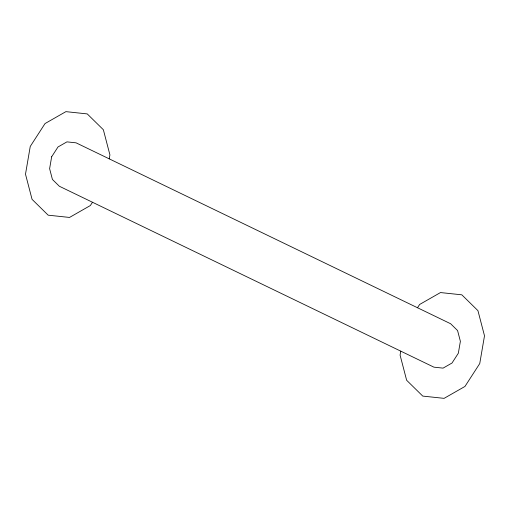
<?xml version="1.0" encoding="UTF-8"?>
<svg xmlns="http://www.w3.org/2000/svg" width="510" height="510" viewBox="0 0 510 510"><rect width="100%" height="100%" fill="white"/><g stroke="black" fill="none" stroke-linecap="round" stroke-linejoin="round"><path stroke-width="0.76" d="M109.236 158.852L109.918 154.893L103.358 129.738L87.248 113.908L65.898 111.645L45.039 123.554L30.249 146.446L25.5 174.19L32.06 199.346L48.169 215.175L69.519 217.438L90.378 205.524L92.495 202.253M400.764 351.148L400.082 355.107L406.642 380.262L422.752 396.091L444.102 398.355L464.961 386.446L479.751 363.553L484.5 335.809L477.94 310.654L461.831 294.825L440.481 292.561L419.622 304.476L417.505 307.747M51.657 156.787L49.617 168.676L52.428 179.456L59.338 186.239L433.921 367.162L443.069 368.131L452.007 363.024L458.343 353.213L460.383 341.324L457.572 330.544L450.661 323.761L76.079 142.838L66.931 141.869L57.993 146.976L51.657 156.787"/></g></svg>
